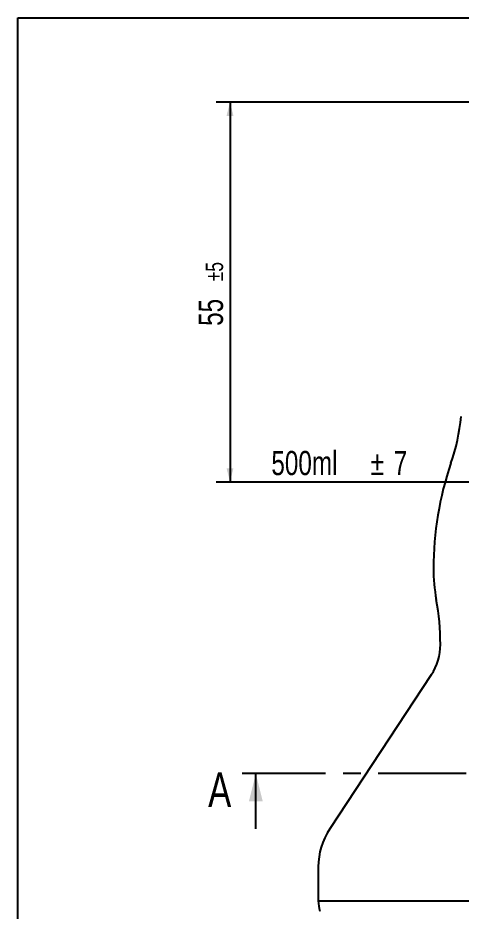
# Model space of a CAD drawing. Header units: millimetres. Extents: x 10 to 412, y 8 to 584.
# Drawn here: x 10 to 74.1, y 454.7 to 584 of the extents above; entities that cross this region are included whole.
import ezdxf

# ---------------------------------------------------------------- set-up
doc = ezdxf.new("R2010")
doc.units = ezdxf.units.MM
doc.linetypes.add('CENTERX2', pattern=[20.32, 12.7, -2.54, 2.54, -2.54])
for name, color, linetype in [('CENTERLINE', 4, 'CENTERX2'), ('DETAIL', 3, 'Continuous'), ('DIMENSIONS', 2, 'Continuous'), ('TEXT', 2, 'Continuous')]:
    doc.layers.add(name, color=color, linetype=linetype)
doc.layers.add('OUTLINE', color=7, linetype='Continuous', lineweight=25)
doc.styles.add('SLDTEXTSTYLE0', font='TXT', dxfattribs={"width": 0.75})
doc.dimstyles.new('SLDDIMSTYLE15', dxfattribs={"dimtxt": 3.5, "dimasz": 2, "dimexe": 0, "dimexo": 0.0625, "dimgap": 0.875, "dimtad": 1, "dimrnd": 1e-09, "dimzin": 12, "dimdsep": 46, "dimtxsty": 'SLDTEXTSTYLE0', "dimsah": 1, "dimcen": 0.09, "dimadec": 0, "dimazin": 3, "dimtol": 1, "dimtp": 5, "dimtm": 5, "dimtfac": 1, "dimtofl": 0, "dimtmove": 0, "dimatfit": 3, "dimfxl": 0, "dimfrac": 2, "dimtolj": 1, "dimarcsym": 0})

# ---------------------------------------------------------------- blocks, each defined once
blk = doc.blocks.new('_D_44')
at = {"layer": 'DIMENSIONS'}
for p, q in [((77.6, 571.81), (38.67, 571.81)), ((40.67, 571.81), (40.67, 516.81)), ((77.86, 516.81), (38.67, 516.81))]:
    blk.add_line(p, q, dxfattribs=at)
for points in [[(40.67, 571.81), (40.17, 569.81), (41.17, 569.81)], [(40.67, 516.81), (41.17, 518.81), (40.17, 518.81)]]:
    blk.add_solid(points, dxfattribs=at)
at = {"layer": 'DIMENSIONS', "attachment_point": 1, "rotation": 90, "style": 'SLDTEXTSTYLE0'}
for s, insert, char_height in [('±5', (37.17, 545.89), 2.5), ('55', (36.16, 539.42), 3.5)]:
    blk.add_mtext(s, dxfattribs=dict(at, insert=insert, char_height=char_height))
blk = doc.blocks.new('SW_NOTE_0_1')
at = {"layer": 'TEXT', "color": 0, "char_height": 3.5, "attachment_point": 1, "style": 'SLDTEXTSTYLE0'}
for s, insert in [('500ml', (0, 4.5)), ('%%p', (14.36, 4.5)), ('7', (17.69, 4.5))]:
    blk.add_mtext(s, dxfattribs=dict(at, insert=insert))

msp = doc.modelspace()

# ---------------------------------------------------------------- linework, layer by layer
at = {"layer": 'CENTERLINE'}
msp.add_line((135.76409, 474.60517), (42.40541, 474.60517), dxfattribs=at)
at = {"layer": 'CENTERLINE', "linetype": 'Continuous'}
msp.add_line((44.40541, 466.60517), (44.40541, 474.60517), dxfattribs=at)
at = {"layer": 'CENTERLINE'}
msp.add_solid([(44.40541, 474.60517), (43.40541, 470.60517), (45.40541, 470.60517)], dxfattribs=at)
at = {"layer": 'DETAIL'}
msp.add_line((53.43475, 456.20536), (89.08475, 456.20536), dxfattribs=at)
at = {"layer": 'OUTLINE'}
for p, q in [((10, 8), (10, 584)), ((10, 584), (412, 584)), ((69.76645, 488.90575), (55.08263, 466.60445)), ((53.43475, 461.10517), (53.43475, 456.20536))]:
    msp.add_line(p, q, dxfattribs=at)
for centre, radius, start, end in [((44.22789, 529.23231), 30, 341.1262579, 354.4006607), ((117.14314, 504.30517), 47.05839, 161.1262579, 180), ((95.08475, 504.30517), 25, 180, 190.3888578), ((35.08475, 493.30517), 36, 0, 10.3888578), ((63.08475, 493.30517), 8, 326.6379389, 0), ((63.43475, 461.10517), 10, 146.6379389, 180), ((58.43475, 456.20537), 5, 180, 197.4590884)]:
    msp.add_arc(centre, radius, start, end, dxfattribs=at)

# ---------------------------------------------------------------- block references
at = {"layer": 'TEXT'}
msp.add_blockref('SW_NOTE_0_1', (46.64972, 516.81523), dxfattribs=at)

# ---------------------------------------------------------------- texts
at = {"layer": 'CENTERLINE', "insert": (37.50643, 474.77252), "char_height": 5, "attachment_point": 1, "style": 'SLDTEXTSTYLE0'}
msp.add_mtext('A', dxfattribs=at)

# ---------------------------------------------------------------- dimensions: what is measured, and where the dimension line sits
at = {"layer": 'DIMENSIONS'}
dim = msp.add_linear_dim(base=(40.66817, 516.80517), p1=(78.59731, 571.80517), p2=(78.85516, 516.80517), angle=90, dimstyle='SLDDIMSTYLE15', dxfattribs=at)
dim.commit()
dim.dimension.update_dxf_attribs({"geometry": '_D_44', "text_midpoint": (40.66817, 544.30517), "dimtype": 160})

doc.saveas('drawing.dxf')
